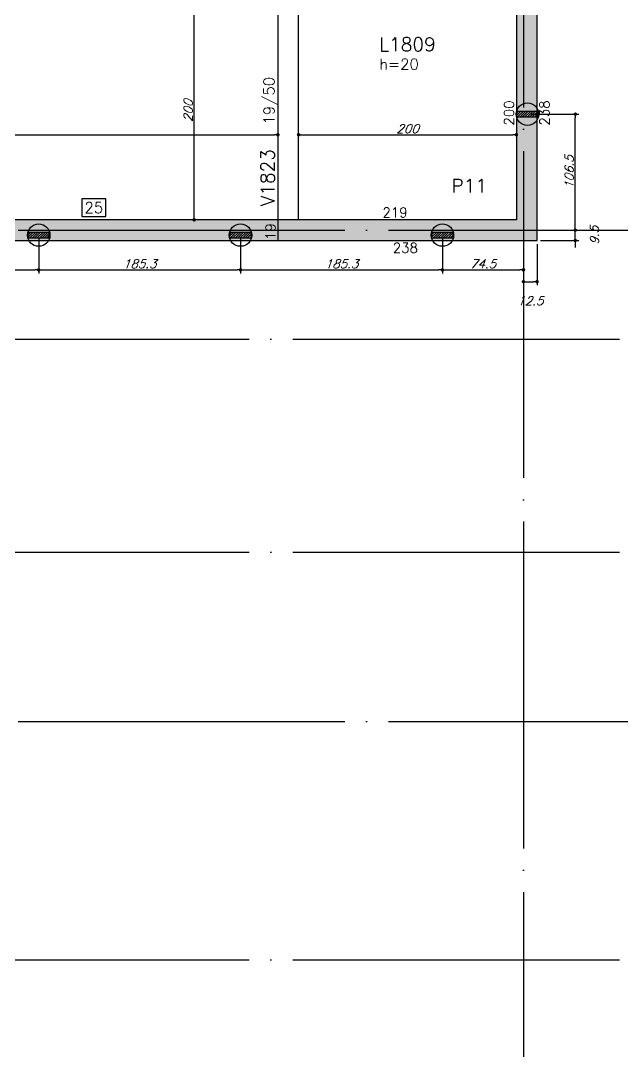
# Model space of a CAD drawing. Header units: millimetres. Extents: x -2404 to 6316, y -1750 to 2455.
# Drawn here: x 1596 to 2148, y -99 to 847 of the extents above; entities that cross this region are included whole.
import ezdxf
from ezdxf.enums import TextEntityAlignment as Align

# ---------------------------------------------------------------- set-up
doc = ezdxf.new("R2010")
doc.units = ezdxf.units.MM
doc.header["$LTSCALE"] = 50
doc.linetypes.add('EIXO', pattern=[6.8, 6, -0.4, 0, -0.4])
for name, color, linetype in [('F-ARM', 6, 'Continuous'), ('F-COTAS', 106, 'Continuous'), ('F-COTAS ANCORAGEM', 106, 'Continuous'), ('F-DESNIVEL-1', 254, 'Continuous'), ('F-EIXO', 12, 'EIXO'), ('F-LAJES-DIM', 2, 'Continuous'), ('F-LAJES-NOME', 4, 'Continuous'), ('F-PILARES-DIM', 172, 'Continuous'), ('F-PILARES-M', 170, 'Continuous'), ('F-PILARES-NOME', 170, 'Continuous'), ('F-TEXTO', 6, 'Continuous'), ('F-VIGAS', 3, 'Continuous'), ('F-VIGAS-DIM', 2, 'Continuous'), ('F-VIGAS-NOME', 4, 'Continuous')]:
    doc.layers.add(name, color=color, linetype=linetype)
doc.styles.add('CP-TEXT-INCL', font='romans.shx', dxfattribs={"oblique": 20})
doc.styles.add('MCP', font='romans.shx')
doc.styles.add('ROMANS', font='romans.shx')
doc.dimstyles.new('CP-COTAS-50', dxfattribs={"dimscale": 0.64, "dimtxt": 12.5, "dimasz": 5, "dimexe": 5, "dimexo": 5, "dimgap": 2.5, "dimtad": 1, "dimdec": 1, "dimdsep": 46, "dimtxsty": 'CP-TEXT-INCL', "dimblk1": 'DOT', "dimblk2": 'DOT', "dimsah": 1, "dimcen": 9, "dimclrd": 256, "dimclre": 256, "dimclrt": 256, "dimadec": 0, "dimazin": 0, "dimtfac": 1, "dimtdec": 1, "dimtmove": 2, "dimatfit": 3, "dimldrblk": 'DOT', "dimfxl": 0, "dimtolj": 1, "dimarcsym": 0})

# ---------------------------------------------------------------- blocks, each defined once
blk = doc.blocks.new('*U16')
at = {"layer": 'F-EIXO'}
blk.add_line((0, 0), (4857.5, 0), dxfattribs=at)
at = {"layer": 'F-TEXTO', "style": 'ROMANS'}
blk.add_attdef('EIXO', text='', height=17.5, dxfattribs=at).set_placement((-28.21, 0), align=Align.MIDDLE_CENTER)
blk = doc.blocks.new('*U17')
at = {"layer": 'F-EIXO'}
blk.add_line((0, 0), (4945.5, 0), dxfattribs=at)
at = {"layer": 'F-TEXTO', "style": 'ROMANS'}
blk.add_attdef('EIXO', text='', height=17.5, dxfattribs=at).set_placement((-28.21, 0), align=Align.MIDDLE_CENTER)
blk = doc.blocks.new('*U22')
at = {"layer": 'F-EIXO'}
blk.add_line((0, 0), (0, -2479.78), dxfattribs=at)
at = {"layer": 'F-TEXTO', "style": 'ROMANS'}
blk.add_attdef('EIXO', text='', height=17.5, rotation=360, dxfattribs=at).set_placement((0, 28.21), align=Align.MIDDLE_CENTER)
blk = doc.blocks.new('*U5')
at = {"layer": 'F-VIGAS-DIM', "color": 1}
blk.add_lwpolyline([(0, 0), (22, 0), (22, 16), (0, 16)], close=True, dxfattribs=at)
at = {"layer": 'F-VIGAS-DIM', "style": 'MCP'}
blk.add_attdef('DIM', text='', height=10, dxfattribs=at).set_placement((11, 8), align=Align.MIDDLE_CENTER)
blk = doc.blocks.new('_DOT')
at = {"color": 0, "linetype": 'ByBlock'}
blk.add_line((-0.5, 0), (-1, 0), dxfattribs=at)
at = {"color": 0, "linetype": 'ByBlock', "const_width": 0.5}
blk.add_lwpolyline([(-0.25, 0, 1), (0.25, 0, 1)], format="xyb", close=True, dxfattribs=at)
blk = doc.blocks.new('*D64')
at = {"layer": 'DEFPOINTS', "color": 0, "transparency": 16777216}
for p in [(1755.16, 864.5), (1755.16, 864.5), (1755.16, 664.5)]:
    blk.add_point(p, dxfattribs=at)
at = {"layer": 'F-COTAS', "lineweight": -2, "transparency": 16777216}
blk.add_line((1755.16, 667.7), (1755.16, 861.3), dxfattribs=at)
at = {"layer": 'F-COTAS', "lineweight": -2, "transparency": 16777216, "xscale": 3.2, "yscale": 3.2, "zscale": 3.2}
for p, rotation in [((1755.16, 864.5), 90), ((1755.16, 664.5), 270)]:
    blk.add_blockref('_DOT', p, dxfattribs=dict(at, rotation=rotation))
at = {"layer": 'F-COTAS', "transparency": 16777216, "insert": (1749.56, 764.5), "char_height": 8, "attachment_point": 5, "rotation": 90, "style": 'CP-TEXT-INCL'}
blk.add_mtext('\\A1;200', dxfattribs=at)
blk = doc.blocks.new('*D79')
at = {"layer": 'DEFPOINTS', "color": 0, "transparency": 16777216}
for p in [(1295, 742.56), (1832, 742.56), (1832, 742.56)]:
    blk.add_point(p, dxfattribs=at)
at = {"layer": 'F-COTAS', "lineweight": -2, "transparency": 16777216}
blk.add_line((1298.2, 742.56), (1828.8, 742.56), dxfattribs=at)
at = {"layer": 'F-COTAS', "lineweight": -2, "transparency": 16777216, "xscale": 3.2, "yscale": 3.2, "zscale": 3.2, "rotation": 180}
blk.add_blockref('_DOT', (1295, 742.56), dxfattribs=at)
at = {"layer": 'F-COTAS', "lineweight": -2, "transparency": 16777216, "xscale": 3.2, "yscale": 3.2, "zscale": 3.2}
blk.add_blockref('_DOT', (1832, 742.56), dxfattribs=at)
at = {"layer": 'F-COTAS', "transparency": 16777216, "insert": (1563.5, 748.16), "char_height": 8, "attachment_point": 5, "style": 'CP-TEXT-INCL'}
blk.add_mtext('\\A1;537', dxfattribs=at)
blk = doc.blocks.new('*D80')
at = {"layer": 'DEFPOINTS', "color": 0, "transparency": 16777216}
for p in [(1851, 742.56), (2051, 742.56), (2051, 742.56)]:
    blk.add_point(p, dxfattribs=at)
at = {"layer": 'F-COTAS', "lineweight": -2, "transparency": 16777216}
blk.add_line((1854.2, 742.56), (2047.8, 742.56), dxfattribs=at)
at = {"layer": 'F-COTAS', "lineweight": -2, "transparency": 16777216, "xscale": 3.2, "yscale": 3.2, "zscale": 3.2, "rotation": 180}
blk.add_blockref('_DOT', (1851, 742.56), dxfattribs=at)
at = {"layer": 'F-COTAS', "lineweight": -2, "transparency": 16777216, "xscale": 3.2, "yscale": 3.2, "zscale": 3.2}
blk.add_blockref('_DOT', (2051, 742.56), dxfattribs=at)
at = {"layer": 'F-COTAS', "transparency": 16777216, "insert": (1951, 748.16), "char_height": 8, "attachment_point": 5, "style": 'CP-TEXT-INCL'}
blk.add_mtext('\\A1;200', dxfattribs=at)
blk = doc.blocks.new('*D138')
at = {"layer": 'DEFPOINTS', "color": 0, "transparency": 16777216}
for p in [(2835, 864.5), (-1650, -579), (2835, -715.16)]:
    blk.add_point(p, dxfattribs=at)
at = {"layer": 'F-COTAS', "lineweight": -2, "transparency": 16777216}
for p, q in [((2835, 861.3), (2835, -718.36)), ((-1650, -582.2), (-1650, -718.36)), ((-1646.8, -715.16), (2831.8, -715.16))]:
    blk.add_line(p, q, dxfattribs=at)
at = {"layer": 'F-COTAS', "lineweight": -2, "transparency": 16777216, "xscale": 3.2, "yscale": 3.2, "zscale": 3.2, "rotation": 180}
blk.add_blockref('_DOT', (-1650, -715.16), dxfattribs=at)
at = {"layer": 'F-COTAS', "lineweight": -2, "transparency": 16777216, "xscale": 3.2, "yscale": 3.2, "zscale": 3.2}
blk.add_blockref('_DOT', (2835, -715.16), dxfattribs=at)
at = {"layer": 'F-COTAS', "transparency": 16777216, "insert": (592.5, -709.56), "char_height": 8, "attachment_point": 5, "style": 'CP-TEXT-INCL'}
blk.add_mtext('\\A1;4485', dxfattribs=at)
blk = doc.blocks.new('*D160')
at = {"layer": 'DEFPOINTS', "color": 0, "transparency": 16777216}
for p in [(2057.5, 645.5), (2070, 645.5), (2070, 607.72)]:
    blk.add_point(p, dxfattribs=at)
at = {"layer": 'F-COTAS', "lineweight": -2, "transparency": 16777216}
for p, q in [((2057.5, 642.3), (2057.5, 604.52)), ((2070, 642.3), (2070, 604.52)), ((2060.7, 607.72), (2066.8, 607.72))]:
    blk.add_line(p, q, dxfattribs=at)
at = {"layer": 'F-COTAS', "lineweight": -2, "transparency": 16777216, "xscale": 3.2, "yscale": 3.2, "zscale": 3.2, "rotation": 180}
blk.add_blockref('_DOT', (2057.5, 607.72), dxfattribs=at)
at = {"layer": 'F-COTAS', "lineweight": -2, "transparency": 16777216, "xscale": 3.2, "yscale": 3.2, "zscale": 3.2}
blk.add_blockref('_DOT', (2070, 607.72), dxfattribs=at)
at = {"layer": 'F-COTAS', "transparency": 16777216, "insert": (2063.75, 590.12), "char_height": 8, "attachment_point": 5, "style": 'CP-TEXT-INCL'}
blk.add_mtext('\\A1;12.5', dxfattribs=at)
blk = doc.blocks.new('*D161')
at = {"layer": 'DEFPOINTS', "color": 0, "transparency": 16777216}
for p in [(2077.98, 655), (2105.06, 655), (2070, 645.5)]:
    blk.add_point(p, dxfattribs=at)
at = {"layer": 'F-COTAS', "lineweight": -2, "transparency": 16777216}
for p, q in [((2081.18, 655), (2108.26, 655)), ((2105.06, 658.2), (2105.06, 661.4)), ((2105.06, 645.5), (2105.06, 655)), ((2073.2, 645.5), (2108.26, 645.5)), ((2105.06, 642.3), (2105.06, 639.1))]:
    blk.add_line(p, q, dxfattribs=at)
at = {"layer": 'F-COTAS', "lineweight": -2, "transparency": 16777216, "xscale": 3.2, "yscale": 3.2, "zscale": 3.2}
for p, rotation in [((2105.06, 655), 270), ((2105.06, 645.5), 90)]:
    blk.add_blockref('_DOT', p, dxfattribs=dict(at, rotation=rotation))
at = {"layer": 'F-COTAS', "transparency": 16777216, "insert": (2122.66, 650.25), "char_height": 8, "attachment_point": 5, "rotation": 90, "style": 'CP-TEXT-INCL'}
blk.add_mtext('\\A1;9.5', dxfattribs=at)
blk = doc.blocks.new('*D166')
at = {"layer": 'DEFPOINTS', "color": 0, "transparency": 16777216}
for p in [(2796, 1664.5), (2990.81, 1664.5), (893.5, -579)]:
    blk.add_point(p, dxfattribs=at)
at = {"layer": 'F-COTAS', "lineweight": -2, "transparency": 16777216}
for p, q in [((2799.2, 1664.5), (2994.01, 1664.5)), ((2990.81, -575.8), (2990.81, 1661.3)), ((896.7, -579), (2994.01, -579))]:
    blk.add_line(p, q, dxfattribs=at)
at = {"layer": 'F-COTAS', "lineweight": -2, "transparency": 16777216, "xscale": 3.2, "yscale": 3.2, "zscale": 3.2}
for p, rotation in [((2990.81, 1664.5), 90), ((2990.81, -579), 270)]:
    blk.add_blockref('_DOT', p, dxfattribs=dict(at, rotation=rotation))
at = {"layer": 'F-COTAS', "transparency": 16777216, "insert": (2985.21, 542.75), "char_height": 8, "attachment_point": 5, "rotation": 90, "style": 'CP-TEXT-INCL'}
blk.add_mtext('\\A1;2243.5', dxfattribs=at)
blk = doc.blocks.new('PONTO ANCORAGEM_EST')
at = {"layer": 'F-ARM'}
h = blk.add_hatch(dxfattribs=at)
h.set_pattern_fill('ANSI31', color=2, scale=0.5)
h.paths.add_polyline_path([(-1159.55, 5937.09), (-1179.55, 5937.09), (-1179.55, 5932.09), (-1159.55, 5932.09)])
at = {"layer": 'F-ARM', "color": 3, "elevation": 0}
blk.add_lwpolyline([(-1179.55, 5932.09), (-1159.55, 5932.09), (-1159.55, 5937.09), (-1179.55, 5937.09)], close=True, dxfattribs=at)
at = {"layer": 'F-ARM', "color": 3}
blk.add_circle((-1169.55, 5934.59, 0), 10.31, dxfattribs=at)
blk = doc.blocks.new('*D298')
at = {"layer": 'DEFPOINTS', "color": 0, "transparency": 16777216}
for p in [(1612.39, 650.5), (1514, 637), (1612.39, 618.53)]:
    blk.add_point(p, dxfattribs=at)
at = {"layer": 'F-COTAS ANCORAGEM', "lineweight": -2, "transparency": 16777216}
for p, q in [((1612.39, 647.3), (1612.39, 615.33)), ((1514, 633.8), (1514, 615.33)), ((1517.2, 618.53), (1609.19, 618.53))]:
    blk.add_line(p, q, dxfattribs=at)
at = {"layer": 'F-COTAS ANCORAGEM', "lineweight": -2, "transparency": 16777216, "xscale": 3.2, "yscale": 3.2, "zscale": 3.2, "rotation": 180}
blk.add_blockref('_DOT', (1514, 618.53), dxfattribs=at)
at = {"layer": 'F-COTAS ANCORAGEM', "lineweight": -2, "transparency": 16777216, "xscale": 3.2, "yscale": 3.2, "zscale": 3.2}
blk.add_blockref('_DOT', (1612.39, 618.53), dxfattribs=at)
at = {"layer": 'F-COTAS ANCORAGEM', "transparency": 16777216, "insert": (1563.19, 624.13), "char_height": 8, "attachment_point": 5, "style": 'CP-TEXT-INCL'}
blk.add_mtext('\\A1;98.4', dxfattribs=at)
blk = doc.blocks.new('*D299')
at = {"layer": 'DEFPOINTS', "color": 0, "transparency": 16777216}
for p in [(1612.39, 650.5), (1797.72, 650.5), (1797.72, 618.53)]:
    blk.add_point(p, dxfattribs=at)
at = {"layer": 'F-COTAS ANCORAGEM', "lineweight": -2, "transparency": 16777216}
for p, q in [((1612.39, 647.3), (1612.39, 615.33)), ((1797.72, 647.3), (1797.72, 615.33)), ((1615.59, 618.53), (1794.52, 618.53))]:
    blk.add_line(p, q, dxfattribs=at)
at = {"layer": 'F-COTAS ANCORAGEM', "lineweight": -2, "transparency": 16777216, "xscale": 3.2, "yscale": 3.2, "zscale": 3.2, "rotation": 180}
blk.add_blockref('_DOT', (1612.39, 618.53), dxfattribs=at)
at = {"layer": 'F-COTAS ANCORAGEM', "lineweight": -2, "transparency": 16777216, "xscale": 3.2, "yscale": 3.2, "zscale": 3.2}
blk.add_blockref('_DOT', (1797.72, 618.53), dxfattribs=at)
at = {"layer": 'F-COTAS ANCORAGEM', "transparency": 16777216, "insert": (1705.05, 624.13), "char_height": 8, "attachment_point": 5, "style": 'CP-TEXT-INCL'}
blk.add_mtext('\\A1;185.3', dxfattribs=at)
blk = doc.blocks.new('*D300')
at = {"layer": 'DEFPOINTS', "color": 0, "transparency": 16777216}
for p in [(1797.72, 650.5), (1983.05, 650.5), (1983.05, 618.53)]:
    blk.add_point(p, dxfattribs=at)
at = {"layer": 'F-COTAS ANCORAGEM', "lineweight": -2, "transparency": 16777216}
for p, q in [((1797.72, 647.3), (1797.72, 615.33)), ((1983.05, 647.3), (1983.05, 615.33)), ((1800.92, 618.53), (1979.85, 618.53))]:
    blk.add_line(p, q, dxfattribs=at)
at = {"layer": 'F-COTAS ANCORAGEM', "lineweight": -2, "transparency": 16777216, "xscale": 3.2, "yscale": 3.2, "zscale": 3.2, "rotation": 180}
blk.add_blockref('_DOT', (1797.72, 618.53), dxfattribs=at)
at = {"layer": 'F-COTAS ANCORAGEM', "lineweight": -2, "transparency": 16777216, "xscale": 3.2, "yscale": 3.2, "zscale": 3.2}
blk.add_blockref('_DOT', (1983.05, 618.53), dxfattribs=at)
at = {"layer": 'F-COTAS ANCORAGEM', "transparency": 16777216, "insert": (1890.38, 624.13), "char_height": 8, "attachment_point": 5, "style": 'CP-TEXT-INCL'}
blk.add_mtext('\\A1;185.3', dxfattribs=at)
blk = doc.blocks.new('*D301')
at = {"layer": 'DEFPOINTS', "color": 0, "transparency": 16777216}
for p in [(1983.05, 650.5), (2057.5, 641.57), (2057.5, 618.53)]:
    blk.add_point(p, dxfattribs=at)
at = {"layer": 'F-COTAS ANCORAGEM', "lineweight": -2, "transparency": 16777216}
for p, q in [((1983.05, 647.3), (1983.05, 615.33)), ((2057.5, 638.37), (2057.5, 615.33)), ((1986.25, 618.53), (2054.3, 618.53))]:
    blk.add_line(p, q, dxfattribs=at)
at = {"layer": 'F-COTAS ANCORAGEM', "lineweight": -2, "transparency": 16777216, "xscale": 3.2, "yscale": 3.2, "zscale": 3.2, "rotation": 180}
blk.add_blockref('_DOT', (1983.05, 618.53), dxfattribs=at)
at = {"layer": 'F-COTAS ANCORAGEM', "lineweight": -2, "transparency": 16777216, "xscale": 3.2, "yscale": 3.2, "zscale": 3.2}
blk.add_blockref('_DOT', (2057.5, 618.53), dxfattribs=at)
at = {"layer": 'F-COTAS ANCORAGEM', "transparency": 16777216, "insert": (2020.27, 624.13), "char_height": 8, "attachment_point": 5, "style": 'CP-TEXT-INCL'}
blk.add_mtext('\\A1;74.5', dxfattribs=at)
blk = doc.blocks.new('*D302')
at = {"layer": 'DEFPOINTS', "color": 0, "transparency": 16777216}
for p in [(2061.21, 761.47), (2105.06, 761.47), (2077.37, 655)]:
    blk.add_point(p, dxfattribs=at)
at = {"layer": 'F-COTAS ANCORAGEM', "lineweight": -2, "transparency": 16777216}
for p, q in [((2064.41, 761.47), (2108.26, 761.47)), ((2105.06, 658.2), (2105.06, 758.27)), ((2080.57, 655), (2108.26, 655))]:
    blk.add_line(p, q, dxfattribs=at)
at = {"layer": 'F-COTAS ANCORAGEM', "lineweight": -2, "transparency": 16777216, "xscale": 3.2, "yscale": 3.2, "zscale": 3.2}
for p, rotation in [((2105.06, 761.47), 90), ((2105.06, 655), 270)]:
    blk.add_blockref('_DOT', p, dxfattribs=dict(at, rotation=rotation))
at = {"layer": 'F-COTAS ANCORAGEM', "transparency": 16777216, "insert": (2099.46, 708.23), "char_height": 8, "attachment_point": 5, "rotation": 90, "style": 'CP-TEXT-INCL'}
blk.add_mtext('\\A1;106.5', dxfattribs=at)

msp = doc.modelspace()

# ---------------------------------------------------------------- hatches: boundary and pattern name
at = {"layer": 'F-DESNIVEL-1', "linetype": 'Continuous'}
msp.add_hatch(color=256, dxfattribs=at).paths.add_polyline_path([(2070, 645.5), (2070, 883.5), (1832, 883.5), (1832, 864.5), (2051, 864.5), (2051, 664.5), (1832, 664.5), (1832, 645.5)], flags=16)

# ---------------------------------------------------------------- linework, layer by layer
for points in [[(1504.5, 645.5), (1831.9, 645.5), (1831.9, 664.5)], [(1504.5, 645.5), (1831.9, 664.5), (1504.5, 664.5)]]:
    msp.add_solid(points, dxfattribs=at)
at = {"layer": 'F-PILARES-M', "linetype": 'Continuous'}
msp.add_lwpolyline([(2070, 645.5), (2070, 883.5), (1832, 883.5), (1832, 864.5), (2051, 864.5), (2051, 664.5), (1832, 664.5), (1832, 645.5), (2070, 645.5)], dxfattribs=at)
at = {"layer": 'F-VIGAS'}
for points in [[(1832, 864.5), (1832, 664.5)], [(1851, 664.5), (1851, 864.5)], [(1832, 664.5), (1504.5, 664.5)], [(1514, 645.5), (1832, 645.5)]]:
    msp.add_lwpolyline(points, dxfattribs=at)

# ---------------------------------------------------------------- block references
at = {"layer": 'F-ARM'}
for p in [(3230.761, -5173.13, 0), (2781.941, -5284.095, 0), (2967.271, -5284.095, 0), (3152.601, -5284.095, 0)]:
    msp.add_blockref('PONTO ANCORAGEM_EST', p, dxfattribs=at)
at = {"layer": 'F-EIXO', "linetype": 'Continuous'}
for name, p in [('*U22', (2057.5, 1747.82)), ('*U16', (-1807.517, 655)), ('*U17', (-1895.471, 555)), ('*U17', (-1895.471, 359.5)), ('*U16', (-1807.517, 204)), ('*U17', (-1895.471, -15))]:
    msp.add_blockref(name, p, dxfattribs=at)
at = {"layer": 'F-VIGAS-DIM', "linetype": 'Continuous'}
msp.add_blockref('*U5', (1652, 667.625), dxfattribs=at).add_auto_attribs({'DIM': '25'})

# ---------------------------------------------------------------- texts
at = {"layer": 'F-LAJES-DIM', "linetype": 'Continuous', "style": 'MCP'}
msp.add_text('h=20', height=10, dxfattribs=at).set_placement((1924.975, 802.355))
at = {"layer": 'F-LAJES-NOME', "linetype": 'Continuous', "style": 'MCP'}
msp.add_text('L1809', height=12.5, dxfattribs=at).set_placement((1924.975, 819.355))
at = {"layer": 'F-PILARES-DIM', "linetype": 'Continuous', "style": 'MCP'}
for s, p in [('200', (2048.75, 751)), ('238', (2081.25, 751)), ('19', (1829.75, 646))]:
    msp.add_text(s, height=9, rotation=90, dxfattribs=at).set_placement(p)
for s, p in [('219', (1928, 666.75)), ('238', (1937.5, 634.25))]:
    msp.add_text(s, height=9, dxfattribs=at).set_placement(p)
at = {"layer": 'F-PILARES-NOME', "linetype": 'Continuous', "style": 'MCP'}
msp.add_text('P11', height=12.5, dxfattribs=at).set_placement((1991.263, 689.431))
at = {"layer": 'F-VIGAS-DIM', "linetype": 'Continuous', "style": 'MCP'}
msp.add_text('19/50', height=10, rotation=90, dxfattribs=at).set_placement((1828.875, 752))
at = {"layer": 'F-VIGAS-NOME', "linetype": 'Continuous', "style": 'MCP'}
msp.add_text('V1823', height=12.5, rotation=90, dxfattribs=at).set_placement((1828.875, 677))

# ---------------------------------------------------------------- dimensions: what is measured, and where the dimension line sits
at = {"layer": 'F-COTAS'}
for base, p1, p2, angle, picture, middle in [((2990.807, 1664.5), (893.5, -579), (2796, 1664.5), 90, '*D166', (2985.207, 542.75)), ((1755.165, 864.5), (1755.165, 664.5), (1755.165, 864.5), 270, '*D64', (1749.565, 764.5)), ((1832, 742.563), (1295, 742.563), (1832, 742.563), 180, '*D79', (1563.5, 748.163)), ((2051, 742.563), (1851, 742.563), (2051, 742.563), 180, '*D80', (1951, 748.163)), ((2105.059, 655), (2070, 645.5), (2077.98, 655), 90, '*D161', (2122.659, 650.25))]:
    dim = msp.add_linear_dim(base=base, p1=p1, p2=p2, angle=angle, dimstyle='CP-COTAS-50', dxfattribs=at)
    dim.commit()
    dim.dimension.update_dxf_attribs({"geometry": picture, "text_midpoint": middle})
for base, p1, p2, picture, middle in [((2835, -715.164), (-1650, -579), (2835, 864.5), '*D138', (592.5, -709.564)), ((2070, 607.723), (2057.5, 645.5), (2070, 645.5), '*D160', (2063.75, 590.123))]:
    dim = msp.add_linear_dim(base=base, p1=p1, p2=p2, dimstyle='CP-COTAS-50', dxfattribs=at)
    dim.commit()
    dim.dimension.update_dxf_attribs({"geometry": picture, "text_midpoint": middle})
at = {"layer": 'F-COTAS ANCORAGEM'}
dim = msp.add_linear_dim(base=(2105.059, 761.465), p1=(2077.374, 655), p2=(2061.209, 761.465), angle=90, dimstyle='CP-COTAS-50', override={"dimfxl": 7.5}, dxfattribs=at)
dim.commit()
dim.dimension.update_dxf_attribs({"geometry": '*D302', "text_midpoint": (2099.459, 708.233)})
for base, p1, p2, picture, middle in [((1612.389, 618.534), (1514, 636.998), (1612.389, 650.5), '*D298', (1563.194, 624.134)), ((1797.719, 618.534), (1612.389, 650.5), (1797.719, 650.5), '*D299', (1705.054, 624.134)), ((1983.049, 618.534), (1797.719, 650.5), (1983.049, 650.5), '*D300', (1890.384, 624.134)), ((2057.5, 618.534), (1983.049, 650.5), (2057.5, 641.57), '*D301', (2020.274, 624.134))]:
    dim = msp.add_linear_dim(base=base, p1=p1, p2=p2, dimstyle='CP-COTAS-50', override={"dimfxl": 7.5}, dxfattribs=at)
    dim.commit()
    dim.dimension.update_dxf_attribs({"geometry": picture, "text_midpoint": middle})

doc.saveas('drawing.dxf')
